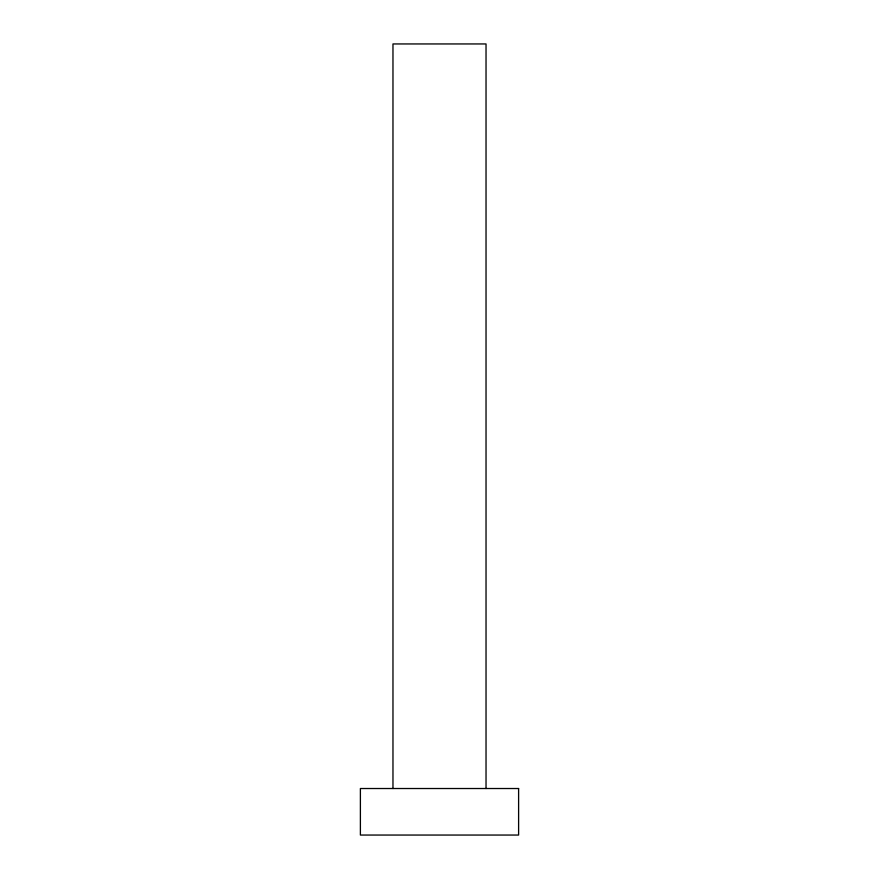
<?xml version="1.0" encoding="UTF-8"?>
<svg xmlns="http://www.w3.org/2000/svg" width="879" height="879" viewBox="0 0 879 879"><rect width="100%" height="100%" fill="white"/><g stroke="black" fill="none" stroke-linecap="round" stroke-linejoin="round"><path stroke-width="1.32" d="M486.032 788.518L486.032 43.95L392.968 43.95L392.968 788.518M518.61 788.518L360.39 788.518L360.39 835.05L518.61 835.05L518.61 788.518"/></g></svg>
